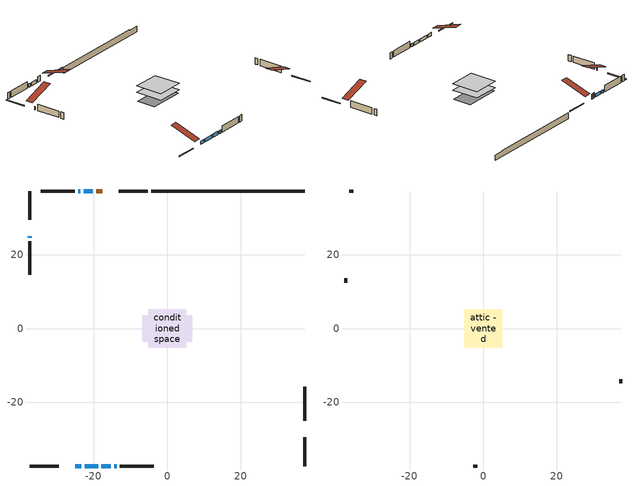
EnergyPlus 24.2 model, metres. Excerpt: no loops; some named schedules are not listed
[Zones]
conditioned space
 floor adiabatic (AdiabaticFloorConstruction): -5.17,-5.17 -5.17,5.17 5.17,5.17 5.17,-5.17 z0.6
 floor foundation (Slab1 construction): -6.85,-3.59 -6.85,3.59 6.85,3.59 6.85,-3.59 z-1.73
 wall outside (RimJoist1 construction): -5.31,37.38 -13.14,37.38 / -37.38,-37.38 -29.55,-37.38 / -37.38,37.38 -37.38,29.55 / 37.38,-37.38 37.38,-29.55 z0.6:0.9
 wall outside (AdiabaticWallConstruction 1): -17.65,37.38 -19.27,37.38 z0.6:2.63
 wall outside (AdiabaticWallConstruction): -25.03,-37.38 -23.38,-37.38 / -37.38,25.03 -37.38,24.69 / -20.2,37.38 -22.69,37.38 / -23.62,37.38 -24.25,37.38 / -22.45,-37.38 -18.81,-37.38 / -17.88,-37.38 -15.39,-37.38 / -14.46,-37.38 -13.78,-37.38 z0.6:1.82
 wall outside (Wall1 construction): -25.18,37.38 -34.34,37.38 / -12.85,-37.38 -3.69,-37.38 / -37.38,23.76 -37.38,14.6 / 37.38,-25.03 37.38,-15.87 z0.6:3.04
 wall foundation (FoundationWall1 construction): -4.38,37.38,-1.73 -4.38,37.38,0.6 33.2,37.38,0.6 33.2,37.38,0.3 37.38,37.38,0.3 37.38,37.38,-1.73
 window (WindowConstruction): -25.03,-37.38 -23.38,-37.38 z0.6:1.82
 window (WindowConstruction 6): -37.38,25.03 -37.38,24.69 z0.6:1.82
 window (WindowConstruction 1): -20.2,37.38 -22.69,37.38 z0.6:1.82
 window (WindowConstruction 2): -23.62,37.38 -24.25,37.38 z0.6:1.82
 window (WindowConstruction 3): -22.45,-37.38 -18.81,-37.38 z0.6:1.82
 window (WindowConstruction 4): -17.88,-37.38 -15.39,-37.38 z0.6:1.82
 window (WindowConstruction 5): -14.46,-37.38 -13.78,-37.38 z0.6:1.82
 door (Door): -17.65,37.38 -19.27,37.38 z0.6:2.63
 ceiling adiabatic (AdiabaticFloorConstruction): 5.17,-5.17 5.17,5.17 -5.17,5.17 -5.17,-5.17 z0.6
attic - vented
 floor to conditioned space (Floor1 construction Reversed): -5.17,-5.17 -5.17,5.17 5.17,5.17 5.17,-5.17 z3.04
 wall outside (Wall2 construction): -35.27,37.38 -36.45,37.38 / -2.76,-37.38 -1.58,-37.38 / -37.38,13.67 -37.38,12.5 / 37.38,-14.94 37.38,-13.77 z0.6:3.04
 roof outside (Roof1 construction): -16.72,37.38,3.04 -16.72,27.3,6.4 -14.07,27.3,6.4 -14.07,37.38,3.04; -25.96,-37.38,3.04 -25.96,-27.3,6.4 -28.62,-27.3,6.4 -28.62,-37.38,3.04; -37.38,25.96,3.04 -27.3,25.96,6.4 -27.3,28.62,6.4 -37.38,28.62,3.04; 37.38,-25.96,3.04 27.3,-25.96,6.4 27.3,-28.62,6.4 37.38,-28.62,3.04
[Building]
Building 1: Terrain=Suburbs
[Site:Location]
Estevan AP_SK: Latitude {deg}=49.21; Longitude {deg}=-102.97; Time Zone {hr}=-6; Elevation {m}=580; Keep Site Location Information=Yes
[Site:GroundTemperature:Shallow]
-2.14499, -4.68774, -4.89137, -3.68471, 1.15939, 5.98092, 10.1609, 12.8089, 13.0338, 10.8802, 6.80675, 2.13313
[Site:WaterMainsTemperature]
Calculation Method=Schedule; Temperature Schedule=mains temperature schedule
[Material] Roughness=Rough; Thermal Absorptance=0.9
Name | Thickness {m} | Conductivity {W/m-K} | Density {kg/m3} | Specific Heat {J/kg-K} | Solar Absorptance | Visible Absorptance
asphalt or fiberglass shingles | 0.00635 | 0.162714 | 1121.4 | 1465.45 | 0.84 | 0.84
ceiling loosefill ins | 0.0846667 | 0.0480833 | 16.02 | 1046.75 | 0.7 | 0.7
ceiling stud and cavity | 0.1397 | 0.084762 | 65.682 | 1177.47 | 0.7 | 0.7
concrete 4.0 in. | 0.1016 | 1.803125 | 2242.8 | 837.4 | 0.7 | 0.7
concrete 8.0 in. | 0.2032 | 1.803125 | 2242.8 | 837.4 | 0.7 | 0.7
door material | 0.04445 | 0.0451087 | 512.64 | 1214.23 | 0.7 | 0.7
exterior vertical ins | 0.0527605 | 0.029427 | 32.04 | 1214.23 | 0.7 | 0.7
floor covering | 0.0127 | 0.0433444 | 54.468 | 1339.84 | 0.6 | 0.6
floor rigid ins; wall rigid ins | 0.512978 | 0.029427 | 32.04 | 1214.23 | 0.7 | 0.7
floor stud and cavity | 0.1397 | 1.75129 | 37.0049 | 1207.88 | 0.7 | 0.7
furniture material conditioned space 1 | 0.1524 | 0.115458 | 640.8 | 1214.23 | 0.6 | 0.6
gypsum board | 0.0127 | 0.160291 | 801 | 837.4 | 0.6 | 0.6
gypsum board 1 | 0.0127 | 0.160291 | 801 | 837.4 | 0.7 | 0.7
osb sheathing 0.5 in. | 0.0127 | 0.115458 | 512.64 | 1214.23 | 0.7 | 0.7
osb sheathing 0.75 in. | 0.01905 | 0.115458 | 512.64 | 1214.23 | 0.7 | 0.7
rim joist stud and cavity | 0.0508 | 0.271007 | 50.32683 | 1063.81 | 0.6 | 0.6
wall stud and cavity | 0.1397 | 0.0923614 | 139.0536 | 1170.24 | 0.7 | 0.7
wall stud and cavity 1 | 0.0889 | 6.1454 | 50.32683 | 1063.81 | 0.6 | 0.6
wall stud and cavity 2 | 0.0889 | 0.380278 | 52.3479 | 1209.89 | 0.7 | 0.7
wall stud and cavity 3 | 0.0889 | 0.391764 | 83.0341 | 1211.67 | 0.7 | 0.7
wood siding | 0.0254 | 0.102417 | 544.68 | 1172.36 | 0 | 0
wood siding 1 | 0.00254 | 0.102417 | 544.68 | 1172.36 | 0 | 0
wood siding 2; wood siding 3; wood siding 4 | 0.0254 | 0.102417 | 544.68 | 1172.36 | 0.7 | 0.7
[WindowMaterial:SimpleGlazingSystem]
Name | U-Factor {W/m2-K} | Solar Heat Gain Coefficient
WindowMaterial | 2.9077 | 0.68
WindowMaterial 1 | 2.93609 | 0.65
WindowMaterial 2 | 2.95767 | 0.63
WindowMaterial 3 | 2.88102 | 0.7
WindowMaterial 4 | 5.22149 | 0.66
[Construction]
AdiabaticFloorConstruction: floor stud and cavity, floor rigid ins, osb sheathing 0.75 in., floor covering
AdiabaticWallConstruction: wood siding 3, wall rigid ins, wall stud and cavity 2, gypsum board
AdiabaticWallConstruction 1: wood siding 4, wall rigid ins, wall stud and cavity 2, gypsum board
Door: door material
Floor1 construction Reversed: gypsum board, ceiling stud and cavity, ceiling loosefill ins
FoundationWall1 construction: concrete 8.0 in., gypsum board 1
furniture construction conditioned space 1: furniture material conditioned space 1
PartitionWallConstruction: gypsum board, wall stud and cavity 3, gypsum board
RimJoist1 construction: wood siding 2, rim joist stud and cavity
Roof1 construction: asphalt or fiberglass shingles
Slab1 construction: concrete 4.0 in.
Wall1 construction: wood siding, osb sheathing 0.5 in., wall stud and cavity, gypsum board
Wall2 construction: wood siding 1, wall stud and cavity 1
WindowConstruction: WindowMaterial
WindowConstruction 1; WindowConstruction 4: WindowMaterial 1
WindowConstruction 2: WindowMaterial 2
WindowConstruction 3: WindowMaterial 3
WindowConstruction 5; WindowConstruction 6: WindowMaterial 4
[Zone] Multiplier=1; Part of Total Floor Area=Yes
Name | Volume {m3}
attic - vented | 58.3507
conditioned space | 513.1
[Space]
Name | Zone | Volume {m3}
attic - vented 1 | attic - vented | 58.3507
conditioned space 1 | conditioned space | 513.1
[ZoneInfiltration:EffectiveLeakageArea]
infil attic - vented 1: Zone or Space=attic - vented 1; Schedule=Always On Discrete; Effective Air Leakage Area {cm2}=3669.26; Stack Coefficient=0.00040312; Wind Coefficient=1.35656e-05
[ZoneMixing]
whole house fan mix: Zone or Space=attic - vented; Schedule=Always On Continuous; Design Flow Rate Calculation Method=Flow/Zone; Design Flow Rate {m3/s}=0; Source Zone or Space=conditioned space
[SurfaceProperty:ExposedFoundationPerimeter]
Slab1: Exposed Perimeter Calculation Method=TotalExposedPerimeter; Total Exposed Perimeter {m}=41.758
[InternalMass] Zone or ZoneList=conditioned space; Space or SpaceList=conditioned space 1
Name | Construction | Surface Area {m2}
furniture mass conditioned space 1 | furniture construction conditioned space 1 | 82.0802
partition wall mass | PartitionWallConstruction | 205.201
[Lights]
interior lighting: Zone or ZoneList or Space or SpaceList=conditioned space 1; Schedule=interior lighting schedule; Design Level Calculation Method=LightingLevel; Lighting Level {W}=343.2; Return Air Fraction=0; Fraction Radiant=0.6; Fraction Visible=0.2; Fraction Replaceable=1
[People]
occupants: Zone or ZoneList or Space or SpaceList=conditioned space 1; Number of People Schedule=occupants schedule; Number of People Calculation Method=People; Number of People=3; Fraction Radiant=0.314171; Sensible Heat Fraction=0.56303; Activity Level Schedule=occupants activity schedule; Carbon Dioxide Generation Rate {m3/s-W}=0; Enable ASHRAE 55 Comfort Warnings=No; Mean Radiant Temperature Calculation Type=EnclosureAveraged
[ElectricEquipment] Zone or ZoneList or Space or SpaceList=conditioned space 1; Design Level Calculation Method=EquipmentLevel
Name | Schedule | Design Level {W} | Fraction Latent | Fraction Radiant | Fraction Lost
clothes dryer | clothes dryer schedule | 140.772 | 0.015 | 0.081 | 0.85
clothes washer | clothes washer schedule | 32.1985 | 0.03 | 0.162 | 0.7
cooking range | cooking range schedule | 215.147 | 0.08 | 0.432 | 0.2
dishwasher | dishwasher schedule | 66.8632 | 0.3 | 0.18 | 0.4
fridge | fridge schedule | 72.9452 | 0 | 0.6 | 0
mech vent house fan | mech vent house fan schedule | 0 | 0 | 0 | 1
mech vent house fan cfis | mech vent house fan cfis schedule | 0 | 0 | 0 | 0
misc plug loads | misc plug loads schedule | 494.7 | 0.045 | 0.513 | 0.1
whole house fan | Always On Discrete | 0 | 0 | 0 | 1
[OtherEquipment] Zone or ZoneList or Space or SpaceList=conditioned space 1; Design Level Calculation Method=EquipmentLevel
Name | Fuel Type | Schedule | Design Level {W} | Fraction Latent | Fraction Radiant | Fraction Lost
clothes dryer 1 | Electricity | clothes dryer schedule | 0 | 0.015 | 0.081 | 0.85
cooking range 1 | Electricity | cooking range schedule | 0 | 0.08 | 0.432 | 0.2
general water use latent | None | general water use schedule | 62.594 | 1 | 0 | 0
general water use sensible | None | general water use schedule | -61.6891 | 0 | 0.6 | 0
mech vent house fan latent load | None | Always On Discrete | 0 | 1 | 0 | 0
mech vent house fan sensible load | None | Always On Discrete | 0 | 0 | 0 | 0
water heater energy adjustment1 | NaturalGas | Always On Discrete | 0.01 | 0 | 0 | 1
[ZoneInfiltration:DesignFlowRate] Zone or ZoneList or Space or SpaceList=conditioned space 1; Schedule=Always On Discrete; Design Flow Rate Calculation Method=Flow/Zone; Design Flow Rate {m3/s}=0
infil flow; natural vent flow; whole house fan flow
[AvailabilityManager:Scheduled]
central ac and furnace airloop Availability Manager: Schedule=Always On Discrete
[Foundation:Kiva]
Foundation Kiva 1: Initial Indoor Air Temperature {C}=21; Wall Height Above Grade {m}=0.599999; Wall Depth Below Slab {m}=0.2032; Custom Block Material Name 1=exterior vertical ins; Custom Block Depth 1 {m}=2.33001; Custom Block X Position 1 {m}=0.2159; Custom Block Z Position 1 {m}=0
[Foundation:Kiva:Settings]
Soil Conductivity {W/m-K}=0.849921; Soil Density {kg/m3}=1842.3; Soil Specific Heat {J/kg-K}=418.7; Ground Solar Absorptivity=0.9; Ground Thermal Absorptivity=0.9; Ground Surface Roughness {m}=0.03; Far-Field Width {m}=40; Deep-Ground Boundary Condition=ZeroFlux; Deep-Ground Depth {m}=40; Minimum Cell Dimension {m}=0.2; Maximum Cell Growth Coefficient=3; Simulation Timestep=Timestep
[Exterior:Lights]
exterior lighting: Schedule=exterior lighting schedule; Design Level {W}=75.6
[EnergyManagementSystem:GlobalVariable]
central_ac_and_furnace_airloop_Fan_RTF
infil_program_Qfan
infil_program_Qinf
natural_vent_program_Qnv
natural_vent_program_Qwhf
[EnergyManagementSystem:Sensor]
Name | Output:Variable or Output:Meter Index Key | Output:Variable or Output:Meter
airflow_gain | infil flow | Infiltration Sensible Heat Gain Energy
airflow_gain_1 | natural vent flow | Infiltration Sensible Heat Gain Energy
airflow_gain_2 | whole house fan flow | Infiltration Sensible Heat Gain Energy
airflow_loss | infil flow | Infiltration Sensible Heat Loss Energy
airflow_loss_1 | natural vent flow | Infiltration Sensible Heat Loss Energy
airflow_loss_2 | whole house fan flow | Infiltration Sensible Heat Loss Energy
clg_load_cond |  | Cooling:EnergyTransfer:Zone:CONDITIONED SPACE
clg_sp_s; clg_sp_s_1 | cooling setpoint | Schedule Value
clothes_dryer_exhaust_0_sch_s | clothes dryer exhaust 0 schedule | Schedule Value
cool_season | cooling season schedule | Schedule Value
htg_load_cond |  | Heating:EnergyTransfer:Zone:CONDITIONED SPACE
htg_sp_s; htg_sp_s_1 | heating setpoint | Schedule Value
ig_ee_conv | clothes dryer | Electric Equipment Convective Heating Energy
ig_ee_conv_2 | cooking range | Electric Equipment Convective Heating Energy
ig_ee_conv_4 | fridge | Electric Equipment Convective Heating Energy
ig_ee_conv_5 | misc plug loads | Electric Equipment Convective Heating Energy
ig_ee_conv_6 | whole house fan | Electric Equipment Convective Heating Energy
ig_ee_rad | clothes dryer | Electric Equipment Radiant Heating Energy
ig_ee_rad_2 | cooking range | Electric Equipment Radiant Heating Energy
ig_ee_rad_4 | fridge | Electric Equipment Radiant Heating Energy
ig_ee_rad_5 | misc plug loads | Electric Equipment Radiant Heating Energy
ig_ee_rad_6 | whole house fan | Electric Equipment Radiant Heating Energy
ig_lgt_conv | interior lighting | Lights Convective Heating Energy
ig_lgt_rad | interior lighting | Lights Radiant Heating Energy
ig_lgt_vis | interior lighting | Lights Visible Radiation Heating Energy
ig_oe_conv | clothes dryer 1 | Other Equipment Convective Heating Energy
ig_oe_conv_1 | cooking range 1 | Other Equipment Convective Heating Energy
ig_oe_conv_2 | general water use latent | Other Equipment Convective Heating Energy
ig_oe_conv_3 | general water use sensible | Other Equipment Convective Heating Energy
ig_oe_conv_4 | water heater energy adjustment1 | Other Equipment Convective Heating Energy
ig_oe_rad | clothes dryer 1 | Other Equipment Radiant Heating Energy
ig_oe_rad_1 | cooking range 1 | Other Equipment Radiant Heating Energy
ig_oe_rad_2 | general water use latent | Other Equipment Radiant Heating Energy
ig_oe_rad_3 | general water use sensible | Other Equipment Radiant Heating Energy
ig_oe_rad_4 | water heater energy adjustment1 | Other Equipment Radiant Heating Energy
ig_ppl_conv | occupants | People Convective Heating Energy
ig_ppl_rad | occupants | People Radiant Heating Energy
im_conv | furniture mass conditioned space 1 | Surface Inside Face Convection Heat Gain Energy
im_conv_1 | partition wall mass | Surface Inside Face Convection Heat Gain Energy
im_ig | furniture mass conditioned space 1 | Surface Inside Face Internal Gains Radiation Heat Gain Energy
im_ig_1 | partition wall mass | Surface Inside Face Internal Gains Radiation Heat Gain Energy
im_lgt | furniture mass conditioned space 1 | Surface Inside Face Lights Radiation Heat Gain Energy
im_lgt_1 | partition wall mass | Surface Inside Face Lights Radiation Heat Gain Energy
im_sol | furniture mass conditioned space 1 | Surface Inside Face Solar Radiation Heat Gain Energy
im_sol_1 | partition wall mass | Surface Inside Face Solar Radiation Heat Gain Energy
im_surf | furniture mass conditioned space 1 | Surface Inside Face Net Surface Thermal Radiation Heat Gain Energy
im_surf_1 | partition wall mass | Surface Inside Face Net Surface Thermal Radiation Heat Gain Energy
mv_conv | mech vent house fan | Electric Equipment Convective Heating Energy
mv_conv_1 | mech vent house fan cfis | Electric Equipment Convective Heating Energy
mv_conv_2 | mech vent house fan latent load | Other Equipment Convective Heating Energy
mv_conv_3 | mech vent house fan sensible load | Other Equipment Convective Heating Energy
mv_rad | mech vent house fan | Electric Equipment Radiant Heating Energy
mv_rad_1 | mech vent house fan cfis | Electric Equipment Radiant Heating Energy
mv_rad_2 | mech vent house fan latent load | Other Equipment Radiant Heating Energy
mv_rad_3 | mech vent house fan sensible load | Other Equipment Radiant Heating Energy
natural_vent_s | natural vent schedule | Schedule Value
out_pb_s |  | Site Outdoor Air Barometric Pressure
out_wt_s |  | Site Outdoor Air Humidity Ratio
site_vw_s |  | Site Wind Speed
ss_back_out | Window1 | Surface Window Shortwave from Zone Back Out Window Heat Transfer Rate
ss_back_out_1 | Window10 | Surface Window Shortwave from Zone Back Out Window Heat Transfer Rate
ss_back_out_2 | Window2 | Surface Window Shortwave from Zone Back Out Window Heat Transfer Rate
ss_back_out_3 | Window4 | Surface Window Shortwave from Zone Back Out Window Heat Transfer Rate
ss_back_out_4 | Window5 | Surface Window Shortwave from Zone Back Out Window Heat Transfer Rate
ss_back_out_5 | Window6 | Surface Window Shortwave from Zone Back Out Window Heat Transfer Rate
ss_back_out_6 | Window8 | Surface Window Shortwave from Zone Back Out Window Heat Transfer Rate
ss_conv | Door1 | Surface Inside Face Convection Heat Gain Energy
ss_conv_1 | Window1 | Surface Inside Face Convection Heat Gain Energy
ss_conv_2 | Window10 | Surface Inside Face Convection Heat Gain Energy
ss_conv_3 | Window2 | Surface Inside Face Convection Heat Gain Energy
ss_conv_4 | Window4 | Surface Inside Face Convection Heat Gain Energy
ss_conv_5 | Window5 | Surface Inside Face Convection Heat Gain Energy
ss_conv_6 | Window6 | Surface Inside Face Convection Heat Gain Energy
ss_conv_7 | Window8 | Surface Inside Face Convection Heat Gain Energy
ss_ig | Door1 | Surface Inside Face Internal Gains Radiation Heat Gain Energy
ss_ig_1 | Window1 | Surface Inside Face Internal Gains Radiation Heat Gain Energy
ss_ig_2 | Window10 | Surface Inside Face Internal Gains Radiation Heat Gain Energy
ss_ig_3 | Window2 | Surface Inside Face Internal Gains Radiation Heat Gain Energy
ss_ig_4 | Window4 | Surface Inside Face Internal Gains Radiation Heat Gain Energy
ss_ig_5 | Window5 | Surface Inside Face Internal Gains Radiation Heat Gain Energy
ss_ig_6 | Window6 | Surface Inside Face Internal Gains Radiation Heat Gain Energy
ss_ig_7 | Window8 | Surface Inside Face Internal Gains Radiation Heat Gain Energy
ss_lgt | Door1 | Surface Inside Face Lights Radiation Heat Gain Energy
ss_sol | Door1 | Surface Inside Face Solar Radiation Heat Gain Energy
ss_surf | Door1 | Surface Inside Face Net Surface Thermal Radiation Heat Gain Energy
ss_surf_1 | Window1 | Surface Inside Face Net Surface Thermal Radiation Heat Gain Energy
ss_surf_2 | Window10 | Surface Inside Face Net Surface Thermal Radiation Heat Gain Energy
ss_surf_3 | Window2 | Surface Inside Face Net Surface Thermal Radiation Heat Gain Energy
ss_surf_4 | Window4 | Surface Inside Face Net Surface Thermal Radiation Heat Gain Energy
ss_surf_5 | Window5 | Surface Inside Face Net Surface Thermal Radiation Heat Gain Energy
ss_surf_6 | Window6 | Surface Inside Face Net Surface Thermal Radiation Heat Gain Energy
ss_surf_7 | Window8 | Surface Inside Face Net Surface Thermal Radiation Heat Gain Energy
ss_trans_in | Window1 | Surface Window Transmitted Solar Radiation Rate
ss_trans_in_1 | Window10 | Surface Window Transmitted Solar Radiation Rate
ss_trans_in_2 | Window2 | Surface Window Transmitted Solar Radiation Rate
ss_trans_in_3 | Window4 | Surface Window Transmitted Solar Radiation Rate
ss_trans_in_4 | Window5 | Surface Window Transmitted Solar Radiation Rate
ss_trans_in_5 | Window6 | Surface Window Transmitted Solar Radiation Rate
ss_trans_in_6 | Window8 | Surface Window Transmitted Solar Radiation Rate
ss_trans_out | Window1 | Surface Inside Face Initial Transmitted Diffuse Transmitted Out Window Solar Radiation Rate
ss_trans_out_1 | Window10 | Surface Inside Face Initial Transmitted Diffuse Transmitted Out Window Solar Radiation Rate
ss_trans_out_2 | Window2 | Surface Inside Face Initial Transmitted Diffuse Transmitted Out Window Solar Radiation Rate
ss_trans_out_3 | Window4 | Surface Inside Face Initial Transmitted Diffuse Transmitted Out Window Solar Radiation Rate
ss_trans_out_4 | Window5 | Surface Inside Face Initial Transmitted Diffuse Transmitted Out Window Solar Radiation Rate
ss_trans_out_5 | Window6 | Surface Inside Face Initial Transmitted Diffuse Transmitted Out Window Solar Radiation Rate
ss_trans_out_6 | Window8 | Surface Inside Face Initial Transmitted Diffuse Transmitted Out Window Solar Radiation Rate
s_conv | Floor1 | Surface Inside Face Convection Heat Gain Energy
s_conv_1 | FoundationWall1 | Surface Inside Face Convection Heat Gain Energy
s_conv_10 | Wall1:180 | Surface Inside Face Convection Heat Gain Energy
s_conv_11 | Wall1:270 | Surface Inside Face Convection Heat Gain Energy
s_conv_12 | Wall1:90 | Surface Inside Face Convection Heat Gain Energy
s_conv_2 | inferred conditioned ceiling | Surface Inside Face Convection Heat Gain Energy
s_conv_3 | inferred conditioned floor | Surface Inside Face Convection Heat Gain Energy
s_conv_4 | RimJoist1:0 | Surface Inside Face Convection Heat Gain Energy
s_conv_5 | RimJoist1:180 | Surface Inside Face Convection Heat Gain Energy
s_conv_6 | RimJoist1:270 | Surface Inside Face Convection Heat Gain Energy
s_conv_7 | RimJoist1:90 | Surface Inside Face Convection Heat Gain Energy
s_conv_8 | Slab1 | Surface Inside Face Convection Heat Gain Energy
s_conv_9 | Wall1:0 | Surface Inside Face Convection Heat Gain Energy
s_ig | Floor1 | Surface Inside Face Internal Gains Radiation Heat Gain Energy
s_ig_1 | FoundationWall1 | Surface Inside Face Internal Gains Radiation Heat Gain Energy
s_ig_10 | Wall1:180 | Surface Inside Face Internal Gains Radiation Heat Gain Energy
s_ig_11 | Wall1:270 | Surface Inside Face Internal Gains Radiation Heat Gain Energy
s_ig_12 | Wall1:90 | Surface Inside Face Internal Gains Radiation Heat Gain Energy
s_ig_2 | inferred conditioned ceiling | Surface Inside Face Internal Gains Radiation Heat Gain Energy
s_ig_3 | inferred conditioned floor | Surface Inside Face Internal Gains Radiation Heat Gain Energy
s_ig_4 | RimJoist1:0 | Surface Inside Face Internal Gains Radiation Heat Gain Energy
s_ig_5 | RimJoist1:180 | Surface Inside Face Internal Gains Radiation Heat Gain Energy
s_ig_6 | RimJoist1:270 | Surface Inside Face Internal Gains Radiation Heat Gain Energy
s_ig_7 | RimJoist1:90 | Surface Inside Face Internal Gains Radiation Heat Gain Energy
s_ig_8 | Slab1 | Surface Inside Face Internal Gains Radiation Heat Gain Energy
s_ig_9 | Wall1:0 | Surface Inside Face Internal Gains Radiation Heat Gain Energy
s_lgt | Floor1 | Surface Inside Face Lights Radiation Heat Gain Energy
s_lgt_1 | FoundationWall1 | Surface Inside Face Lights Radiation Heat Gain Energy
s_lgt_10 | Wall1:180 | Surface Inside Face Lights Radiation Heat Gain Energy
s_lgt_11 | Wall1:270 | Surface Inside Face Lights Radiation Heat Gain Energy
s_lgt_12 | Wall1:90 | Surface Inside Face Lights Radiation Heat Gain Energy
s_lgt_2 | inferred conditioned ceiling | Surface Inside Face Lights Radiation Heat Gain Energy
s_lgt_3 | inferred conditioned floor | Surface Inside Face Lights Radiation Heat Gain Energy
s_lgt_4 | RimJoist1:0 | Surface Inside Face Lights Radiation Heat Gain Energy
s_lgt_5 | RimJoist1:180 | Surface Inside Face Lights Radiation Heat Gain Energy
s_lgt_6 | RimJoist1:270 | Surface Inside Face Lights Radiation Heat Gain Energy
s_lgt_7 | RimJoist1:90 | Surface Inside Face Lights Radiation Heat Gain Energy
s_lgt_8 | Slab1 | Surface Inside Face Lights Radiation Heat Gain Energy
s_lgt_9 | Wall1:0 | Surface Inside Face Lights Radiation Heat Gain Energy
s_sol | Floor1 | Surface Inside Face Solar Radiation Heat Gain Energy
s_sol_1 | FoundationWall1 | Surface Inside Face Solar Radiation Heat Gain Energy
s_sol_10 | Wall1:180 | Surface Inside Face Solar Radiation Heat Gain Energy
s_sol_11 | Wall1:270 | Surface Inside Face Solar Radiation Heat Gain Energy
s_sol_12 | Wall1:90 | Surface Inside Face Solar Radiation Heat Gain Energy
s_sol_2 | inferred conditioned ceiling | Surface Inside Face Solar Radiation Heat Gain Energy
s_sol_3 | inferred conditioned floor | Surface Inside Face Solar Radiation Heat Gain Energy
s_sol_4 | RimJoist1:0 | Surface Inside Face Solar Radiation Heat Gain Energy
s_sol_5 | RimJoist1:180 | Surface Inside Face Solar Radiation Heat Gain Energy
s_sol_6 | RimJoist1:270 | Surface Inside Face Solar Radiation Heat Gain Energy
s_sol_7 | RimJoist1:90 | Surface Inside Face Solar Radiation Heat Gain Energy
s_sol_8 | Slab1 | Surface Inside Face Solar Radiation Heat Gain Energy
s_sol_9 | Wall1:0 | Surface Inside Face Solar Radiation Heat Gain Energy
s_surf | Floor1 | Surface Inside Face Net Surface Thermal Radiation Heat Gain Energy
s_surf_1 | FoundationWall1 | Surface Inside Face Net Surface Thermal Radiation Heat Gain Energy
s_surf_10 | Wall1:180 | Surface Inside Face Net Surface Thermal Radiation Heat Gain Energy
s_surf_11 | Wall1:270 | Surface Inside Face Net Surface Thermal Radiation Heat Gain Energy
s_surf_12 | Wall1:90 | Surface Inside Face Net Surface Thermal Radiation Heat Gain Energy
s_surf_2 | inferred conditioned ceiling | Surface Inside Face Net Surface Thermal Radiation Heat Gain Energy
s_surf_3 | inferred conditioned floor | Surface Inside Face Net Surface Thermal Radiation Heat Gain Energy
s_surf_4 | RimJoist1:0 | Surface Inside Face Net Surface Thermal Radiation Heat Gain Energy
s_surf_5 | RimJoist1:180 | Surface Inside Face Net Surface Thermal Radiation Heat Gain Energy
s_surf_6 | RimJoist1:270 | Surface Inside Face Net Surface Thermal Radiation Heat Gain Energy
s_surf_7 | RimJoist1:90 | Surface Inside Face Net Surface Thermal Radiation Heat Gain Energy
s_surf_8 | Slab1 | Surface Inside Face Net Surface Thermal Radiation Heat Gain Energy
s_surf_9 | Wall1:0 | Surface Inside Face Net Surface Thermal Radiation Heat Gain Energy
[EnergyManagementSystem:Actuator]
Name | Actuated Component Unique | Actuated Component Type | Actuated Component Control Type
fridge_schedule_act | fridge schedule | Schedule:Constant | Schedule Value
infil_flow_act | infil flow | Zone Infiltration | Air Exchange Flow Rate
mech_vent_house_fan_cfis_act | mech vent house fan cfis | ElectricEquipment | Electricity Rate
mech_vent_house_fan_latent_load_act | mech vent house fan latent load | OtherEquipment | Power Level
mech_vent_house_fan_sensible_load_act | mech vent house fan sensible load | OtherEquipment | Power Level
natural_vent_flow_act | natural vent flow | Zone Infiltration | Air Exchange Flow Rate
water_heater_ec_adj_act | water heater energy adjustment1 | OtherEquipment | Power Level
whole_house_fan_act | whole house fan | ElectricEquipment | Electricity Rate
whole_house_fan_flow_act | whole house fan flow | Zone Infiltration | Air Exchange Flow Rate
whole_house_fan_mix_act | whole house fan mix | ZoneMixing | Air Exchange Flow Rate
[EnergyManagementSystem:Program]
central_ac_and_furnace_supply_fan_disaggregate_program: Set central_ac_and_furnace_supply_fan_clg = 0; If central_ac_and_furnace_clg_coil_s > 0; Set central_ac_and_furnace_supply_fan_clg = central_ac_and_furnace_supply_fan_s; EndIf
central_ac_and_furnace_supply_fan_disaggregate_program_1: Set central_ac_and_furnace_supply_fan_primary_htg = 0; If central_ac_and_furnace_htg_coil_s > 0; Set central_ac_and_furnace_supply_fan_primary_htg = central_ac_and_furnace_supply_fan_s_1; EndIf
